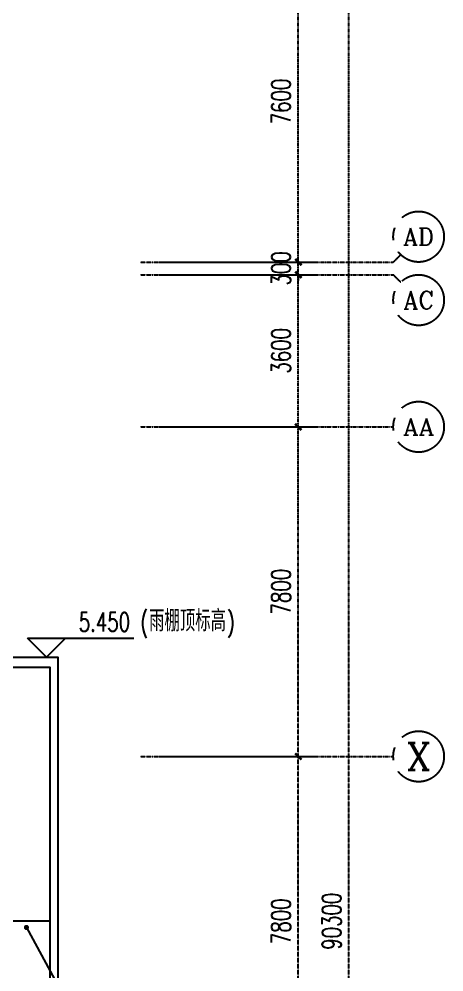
# Model space of a CAD drawing. Extents: x 1241380 to 1952554, y 1012187 to 1766051.
# Drawn here: x 1687599 to 1697665, y 1072763 to 1095314 of the extents above; entities that cross this region are included whole.
import ezdxf
from ezdxf.enums import TextEntityAlignment as Align

# ---------------------------------------------------------------- set-up
doc = ezdxf.new("R2010")
doc.units = 0
doc.linetypes.add('CENTER', pattern=[2, 1.25, -0.25, 0.25, -0.25])
for name, color, linetype in [('1-建筑底图', 8, 'Continuous'), ('AXIS', 251, 'CENTER'), ('AXIS_TEXT', 7, 'Continuous')]:
    doc.layers.add(name, color=color, linetype=linetype)
doc.styles.add('_TCH_AXIS', font='COMPLEX', dxfattribs={"bigfont": 'GBCBIG'})
doc.styles.add('_TCH_DIM', font='SIMPLEX', dxfattribs={"bigfont": 'GBCBIG'})
doc.styles.add('_TCH_DIM_T3', font='SIMPLEX', dxfattribs={"width": 0.705882, "bigfont": 'GBCBIG'})
doc.styles.add('COMPLEX', font='COMPLEX')
doc.styles.get("Standard").update_dxf_attribs({"font": 'gbeitc.shx', "bigfont": 'gbcbig.shx'})
doc.linetypes.add('JIEDI', pattern='A,1.25,-0.25,0.25,-0.25,0.625,["/",Standard,S=0.6,R=0,X=0,Y=-0.3],0.625,-0.25,0.25,-0.25', length=4)
doc.dimstyles.new('_TCH_ARCH&&150', dxfattribs={"dimtxt": 446.25, "dimasz": 150, "dimexe": 375, "dimexo": 450, "dimgap": 189.375, "dimtad": 1, "dimdec": 0, "dimzin": 0, "dimdsep": 46, "dimtxsty": '_TCH_DIM_T3', "dimblk": 'ARCHTICK', "dimcen": 0.09, "dimclrt": 7, "dimazin": 2, "dimtfac": 1, "dimtdec": 0, "dimtix": 1, "dimtmove": 2, "dimatfit": 3, "dimfxl": 1, "dimtolj": 1, "dimtzin": 0, "dimarcsym": 0})

# ---------------------------------------------------------------- blocks, each defined once
blk = doc.blocks.new('_AXISO')
blk.add_circle((0, 0), 0.5)
at = {"layer": 'AXIS_TEXT', "style": 'COMPLEX', "width": 1.041667}
blk.add_attdef('A', text='', height=0.56, dxfattribs=at).set_placement((-0.25, -0.28), (0.25, -0.28), align=Align.FIT)
blk = doc.blocks.new('_ArchTick')
at = {"color": 0, "linetype": 'ByBlock', "const_width": 0.4}
blk.add_lwpolyline([(-0.5, -0.5), (0.5, 0.5)], dxfattribs=at)
blk = doc.blocks.new('*D134')
at = {"layer": 'AXIS', "color": 0, "lineweight": -2, "transparency": 16777216}
for p, q in [((1046908, 863592), (1051783, 863592)), ((1051408, 773292), (1051408, 863592)), ((1046908, 773292), (1051783, 773292))]:
    blk.add_line(p, q, dxfattribs=at)
at = {"layer": 'Defpoints', "color": 0}
for p in [(1046458, 863592), (1051408, 863592), (1046458, 773292)]:
    blk.add_point(p, dxfattribs=at)
at = {"layer": 'AXIS', "color": 0, "lineweight": -2, "transparency": 16777216, "xscale": 150, "yscale": 150, "zscale": 150}
for p, rotation in [((1051408, 863592), 90), ((1051408, 773292), 270)]:
    blk.add_blockref('_ArchTick', p, dxfattribs=dict(at, rotation=rotation))
at = {"layer": 'AXIS', "color": 7, "transparency": 16777216, "insert": (1050996, 818442), "char_height": 446.2, "attachment_point": 5, "rotation": 90, "style": '_TCH_DIM_T3'}
blk.add_mtext('\\A1;90300', dxfattribs=at)
blk = doc.blocks.new('*D110')
at = {"layer": 'AXIS', "color": 0, "lineweight": -2, "transparency": 16777216}
for p, q in [((1046908, 822342), (1050583, 822342)), ((1050208, 814542), (1050208, 822342)), ((1046908, 814542), (1050583, 814542))]:
    blk.add_line(p, q, dxfattribs=at)
at = {"layer": 'Defpoints', "color": 0}
for p in [(1046458, 822342), (1050208, 822342), (1046458, 814542)]:
    blk.add_point(p, dxfattribs=at)
at = {"layer": 'AXIS', "color": 0, "lineweight": -2, "transparency": 16777216, "xscale": 150, "yscale": 150, "zscale": 150}
for p, rotation in [((1050208, 822342), 90), ((1050208, 814542), 270)]:
    blk.add_blockref('_ArchTick', p, dxfattribs=dict(at, rotation=rotation))
at = {"layer": 'AXIS', "color": 7, "transparency": 16777216, "insert": (1049796, 818442), "char_height": 446.2, "attachment_point": 5, "rotation": 90, "style": '_TCH_DIM_T3'}
blk.add_mtext('\\A1;7800', dxfattribs=at)
blk = doc.blocks.new('*D111')
at = {"layer": 'AXIS', "color": 0, "lineweight": -2, "transparency": 16777216}
for p, q in [((1046908, 830142), (1050583, 830142)), ((1050208, 822342), (1050208, 830142)), ((1046908, 822342), (1050583, 822342))]:
    blk.add_line(p, q, dxfattribs=at)
at = {"layer": 'Defpoints', "color": 0}
for p in [(1046458, 830142), (1050208, 830142), (1046458, 822342)]:
    blk.add_point(p, dxfattribs=at)
at = {"layer": 'AXIS', "color": 0, "lineweight": -2, "transparency": 16777216, "xscale": 150, "yscale": 150, "zscale": 150}
for p, rotation in [((1050208, 830142), 90), ((1050208, 822342), 270)]:
    blk.add_blockref('_ArchTick', p, dxfattribs=dict(at, rotation=rotation))
at = {"layer": 'AXIS', "color": 7, "transparency": 16777216, "insert": (1049796, 826242), "char_height": 446.2, "attachment_point": 5, "rotation": 90, "style": '_TCH_DIM_T3'}
blk.add_mtext('\\A1;7800', dxfattribs=at)
blk = doc.blocks.new('*D112')
at = {"layer": 'AXIS', "color": 0, "lineweight": -2, "transparency": 16777216}
for p, q in [((1046908, 833742), (1050583, 833742)), ((1050208, 830142), (1050208, 833742)), ((1046908, 830142), (1050583, 830142))]:
    blk.add_line(p, q, dxfattribs=at)
at = {"layer": 'Defpoints', "color": 0}
for p in [(1046458, 833742), (1050208, 833742), (1046458, 830142)]:
    blk.add_point(p, dxfattribs=at)
at = {"layer": 'AXIS', "color": 0, "lineweight": -2, "transparency": 16777216, "xscale": 150, "yscale": 150, "zscale": 150}
for p, rotation in [((1050208, 833742), 90), ((1050208, 830142), 270)]:
    blk.add_blockref('_ArchTick', p, dxfattribs=dict(at, rotation=rotation))
at = {"layer": 'AXIS', "color": 7, "transparency": 16777216, "insert": (1049796, 831942), "char_height": 446.2, "attachment_point": 5, "rotation": 90, "style": '_TCH_DIM_T3'}
blk.add_mtext('\\A1;3600', dxfattribs=at)
blk = doc.blocks.new('*D113')
at = {"layer": 'AXIS', "color": 0, "lineweight": -2, "transparency": 16777216}
for p, q in [((1050208, 834042), (1050208, 834192)), ((1046908, 834042), (1050583, 834042)), ((1050208, 833742), (1050208, 834042)), ((1046908, 833742), (1050583, 833742)), ((1050208, 833742), (1050208, 833592))]:
    blk.add_line(p, q, dxfattribs=at)
at = {"layer": 'Defpoints', "color": 0}
for p in [(1046458, 834042), (1050208, 834042), (1046458, 833742)]:
    blk.add_point(p, dxfattribs=at)
at = {"layer": 'AXIS', "color": 0, "lineweight": -2, "transparency": 16777216, "xscale": 150, "yscale": 150, "zscale": 150}
for p, rotation in [((1050208, 834042), 270), ((1050208, 833742), 90)]:
    blk.add_blockref('_ArchTick', p, dxfattribs=dict(at, rotation=rotation))
at = {"layer": 'AXIS', "color": 7, "transparency": 16777216, "insert": (1049796, 833892), "char_height": 446.2, "attachment_point": 5, "rotation": 90, "style": '_TCH_DIM_T3'}
blk.add_mtext('\\A1;300', dxfattribs=at)
blk = doc.blocks.new('*D114')
at = {"layer": 'AXIS', "color": 0, "lineweight": -2, "transparency": 16777216}
for p, q in [((1046908, 841642), (1050583, 841642)), ((1050208, 834042), (1050208, 841642)), ((1046908, 834042), (1050583, 834042))]:
    blk.add_line(p, q, dxfattribs=at)
at = {"layer": 'Defpoints', "color": 0}
for p in [(1046458, 841642), (1050208, 841642), (1046458, 834042)]:
    blk.add_point(p, dxfattribs=at)
at = {"layer": 'AXIS', "color": 0, "lineweight": -2, "transparency": 16777216, "xscale": 150, "yscale": 150, "zscale": 150}
for p, rotation in [((1050208, 841642), 90), ((1050208, 834042), 270)]:
    blk.add_blockref('_ArchTick', p, dxfattribs=dict(at, rotation=rotation))
at = {"layer": 'AXIS', "color": 7, "transparency": 16777216, "insert": (1049796, 837842), "char_height": 446.2, "attachment_point": 5, "rotation": 90, "style": '_TCH_DIM_T3'}
blk.add_mtext('\\A1;7600', dxfattribs=at)
blk = doc.blocks.new('ERT')
at = {"layer": 'AXIS'}
for p, q in [((1052633.9, 834217.8), (1052458.2, 834042.1)), ((1046458.2, 834042.1), (1052458.2, 834042.1)), ((1046458.2, 833742.1), (1052458.2, 833742.1)), ((1052633.9, 833566.3), (1052458.2, 833742.1)), ((1046458.2, 830142.1), (1052458.2, 830142.1)), ((1046458.2, 822342.1), (1052458.2, 822342.1))]:
    blk.add_line(p, q, dxfattribs=at)
ref = blk.add_blockref('_AXISO', (1053058.2, 834642.1), dxfattribs=dict(at, xscale=1200, yscale=1200, zscale=1200))
ref.add_attrib('A', 'AD', dxfattribs={"layer": 'AXIS_TEXT', "height": 406.3, "style": '_TCH_AXIS'}).set_placement((1052690.6, 834438.9), (1053425.8, 834438.9), align=Align.FIT)
ref = blk.add_blockref('_AXISO', (1053058.2, 833142.1), dxfattribs=dict(at, xscale=1200, yscale=1200, zscale=1200))
ref.add_attrib('A', 'AC', dxfattribs={"layer": 'AXIS_TEXT', "height": 423.25, "style": '_TCH_AXIS'}).set_placement((1052695.4, 832930.5), (1053421, 832930.5), align=Align.FIT)
ref = blk.add_blockref('_AXISO', (1053058.2, 830142.1), dxfattribs=dict(at, xscale=1200, yscale=1200, zscale=1200))
ref.add_attrib('A', 'AA', dxfattribs={"layer": 'AXIS_TEXT', "height": 398.24, "style": '_TCH_AXIS'}).set_placement((1052688.4, 829943), (1053428, 829943), align=Align.FIT)
ref = blk.add_blockref('_AXISO', (1053058.2, 822342.1), dxfattribs=dict(at, xscale=1200, yscale=1200, zscale=1200))
ref.add_attrib('A', 'X', dxfattribs={"layer": 'AXIS_TEXT', "height": 637.8, "style": '_TCH_AXIS'}).set_placement((1052784.9, 822023.2), (1053331.5, 822023.2), align=Align.FIT)
for p1, p2, distance, picture, middle in [((1046458.2, 773292.1), (1046458.2, 863592.1), -4950, '*D134', (1050995.7, 818442.1)), ((1046458.2, 834042.1), (1046458.2, 841642.1), -3750, '*D114', (1049795.7, 837842.1)), ((1046458.2, 833742.1), (1046458.2, 834042.1), -3750, '*D113', (1049795.7, 833892.1)), ((1046458.2, 830142.1), (1046458.2, 833742.1), -3750, '*D112', (1049795.7, 831942.1)), ((1046458.2, 822342.1), (1046458.2, 830142.1), -3750, '*D111', (1049795.7, 826242.1)), ((1046458.2, 814542.1), (1046458.2, 822342.1), -3750, '*D110', (1049795.7, 818442.1))]:
    dim = blk.add_aligned_dim(p1=p1, p2=p2, distance=distance, dimstyle='_TCH_ARCH&&150', dxfattribs=at)
    dim.commit()
    dim.dimension.update_dxf_attribs({"geometry": picture, "text_midpoint": middle})
blk = doc.blocks.new('1-二层建筑底图')
at = {"layer": '1-建筑底图'}
for p, q in [((1688249, 1125421), (1687799, 1125871)), ((1687799, 1125871), (1690319, 1125871)), ((1688249, 1125421), (1688699, 1125871)), ((1687774, 1119023), (1688761, 1117204))]:
    blk.add_line(p, q, dxfattribs=at)
blk.add_lwpolyline([(1685817, 1125421), (1688515, 1125421), (1688515, 1112921), (1685815, 1112921)], close=True, dxfattribs=at)
for points in [[(1685817, 1125181), (1688325, 1125181), (1688325, 1113161), (1685815, 1113161)], [(1688325, 1119171), (1685816, 1119172)]]:
    blk.add_lwpolyline(points, dxfattribs=at)
at = {"layer": '1-建筑底图', "const_width": 60}
blk.add_lwpolyline([(1687760, 1119050, 1), (1687789, 1118997, 1)], format="xyb", close=True, dxfattribs=at)
at = {"layer": '1-建筑底图'}
blk.add_blockref('ERT', (644007, 300729), dxfattribs=at)
at = {"layer": '1-建筑底图', "style": '_TCH_DIM', "width": 0.705882}
for s, height, p in [('5.450', 446.2, (1689014, 1126029)), ('(', 446, (1690469, 1126029)), (')', 446, (1692522, 1126029))]:
    blk.add_text(s, height=height, dxfattribs=at).set_placement(p)
at = {"layer": '1-建筑底图', "style": '_TCH_DIM'}
blk.add_text('雨棚顶标高', height=506.4, dxfattribs=at).set_placement((1690679, 1126029))

msp = doc.modelspace()

# ---------------------------------------------------------------- block references
at = {"layer": '1-建筑底图', "linetype": 'JIEDI'}
msp.add_blockref('1-二层建筑底图', (0, -45207.9), dxfattribs=at)

doc.saveas('drawing.dxf')
